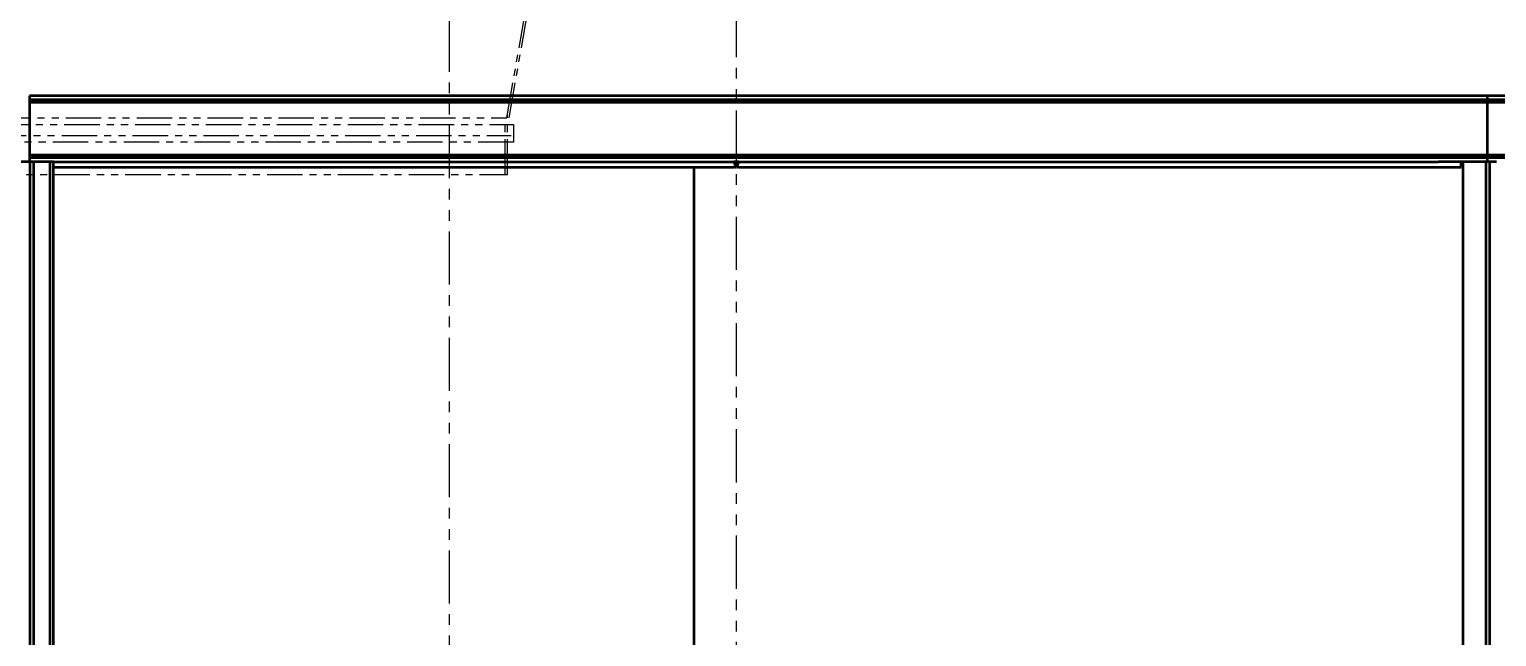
# Model space of a CAD drawing. Header units: inches. Extents: x 0 to 1408, y 0 to 1088.
# Drawn here: x 802.9 to 940.9, y 777.3 to 834.5 of the extents above; entities that cross this region are included whole.
import ezdxf

# ---------------------------------------------------------------- set-up
doc = ezdxf.new("R2010")
doc.units = ezdxf.units.IN
doc.header["$LTSCALE"] = 32
doc.header["$MEASUREMENT"] = 0
doc.linetypes.add('PHANTOM2', pattern=[1.25, 0.625, -0.125, 0.125, -0.125, 0.125, -0.125])
doc.layers.add('AM_0', color=7, linetype='Continuous', lineweight=50)
doc.layers.add('Layout-AM_11', color=92, linetype='PHANTOM2', lineweight=25)

# ---------------------------------------------------------------- blocks, each defined once
blk = doc.blocks.new('A$Cdb8327fd')
at = {"layer": 'Layout-AM_11', "ltscale": 0.25}
for p, q in [((64.38, -4.23), (64.38, 4.31)), ((64.06, -4.23), (64.06, 3.8)), ((-18.51, 1.29), (64.91, 1.29)), ((-19.54, -4.23), (64.38, -4.23))]:
    blk.add_line(p, q, dxfattribs=at)
for points in [[(-18.15, 2.84), (65.24, 2.84), (65.24, 0.33), (-18.74, 0.33), (-9.56, 40.13), (-9.23, 40.03), (-17.62, 3.8)], [(-19.04, 0.4), (-18.25, 3.86), (-17.92, 3.8), (64.29, 3.8), (68.48, 27.54)], [(64.62, 3.8), (68.78, 27.51)]]:
    blk.add_lwpolyline(points, dxfattribs=at)

msp = doc.modelspace()

# ---------------------------------------------------------------- linework, layer by layer
at = {"layer": 'AM_0'}
for p, q in [((940.005812, 828.195712), (802.858802, 828.195712)), ((802.858802, 828.195712), (802.858802, 827.830712)), ((940.005812, 828.195712), (940.005812, 827.830712)), ((975.412378, 828.195712), (940.005812, 828.195712)), ((940.005812, 827.830712), (802.858802, 827.830712)), ((802.858802, 827.830712), (802.858802, 827.580712)), ((940.005812, 827.580712), (802.858802, 827.580712)), ((802.858802, 827.580712), (802.858802, 822.610712)), ((940.005812, 827.830712), (940.005812, 827.580712)), ((975.412378, 827.830712), (940.005812, 827.830712)), ((940.005812, 827.580712), (940.005812, 822.610712)), ((976.444478, 827.580712), (940.005812, 827.580712)), ((802.937668, 821.995712), (800.407421, 821.995712)), ((940.005812, 822.610712), (802.858802, 822.610712)), ((802.858802, 822.610712), (802.858802, 822.360712)), ((940.005812, 822.360712), (802.858802, 822.360712)), ((802.858802, 822.360712), (802.858802, 821.995712)), ((802.937668, 678.495712), (802.937668, 821.995712)), ((803.286869, 821.995712), (802.937668, 821.995712)), ((803.286869, 678.495712), (803.286869, 821.995712)), ((804.832744, 821.995712), (803.286869, 821.995712)), ((805.128035, 821.995712), (804.832744, 821.995712)), ((804.832744, 750.495712), (804.832744, 821.995712)), ((805.128035, 821.995712), (869.128688, 821.995712)), ((805.128035, 750.495712), (805.128035, 821.995712)), ((805.128035, 821.495712), (869.128774, 821.495712)), ((865.358802, 821.495712), (865.358802, 750.495712)), ((869.588915, 821.995712), (869.128688, 821.995712)), ((869.128688, 821.995712), (869.327552, 821.495712)), ((869.257017, 821.495712), (869.128774, 821.495712)), ((869.257017, 821.495712), (869.327552, 821.495712)), ((869.390052, 821.495712), (869.588915, 821.995712)), ((869.390052, 821.495712), (869.460805, 821.495712)), ((869.588829, 821.495712), (869.460805, 821.495712)), ((869.588829, 821.495712), (937.550649, 821.495712)), ((869.588915, 821.995712), (935.413849, 821.995712)), ((940.005812, 821.995712), (935.413849, 821.995712)), ((937.540164, 821.495712), (937.540164, 821.995712)), ((937.749519, 750.495712), (937.749519, 821.995712)), ((939.903889, 678.495712), (939.903889, 821.995712)), ((940.005812, 822.610712), (940.005812, 822.360712)), ((976.444478, 822.610712), (940.005812, 822.610712)), ((940.005812, 822.360712), (940.005812, 821.995712)), ((975.412378, 822.360712), (940.005812, 822.360712)), ((940.252071, 821.995712), (940.005812, 821.995712)), ((940.252071, 678.495712), (940.252071, 821.995712)), ((940.886982, 821.995712), (940.252071, 821.995712))]:
    msp.add_line(p, q, dxfattribs=at)
at = {"layer": 'Layout-AM_11', "ltscale": 0.25}
for p, q in [((842.358802, 985.446908), (842.358802, 650.740223)), ((869.358802, 876.838372), (869.358802, 666.907276))]:
    msp.add_line(p, q, dxfattribs=at)

# ---------------------------------------------------------------- block references
at = {"layer": 'Layout-AM_11', "ltscale": 0.25, "xscale": 0.666666, "yscale": 0.666666, "zscale": 0.666666}
msp.add_blockref('A$Cdb8327fd', (804.908779, 823.610712), dxfattribs=at)

doc.saveas('drawing.dxf')
